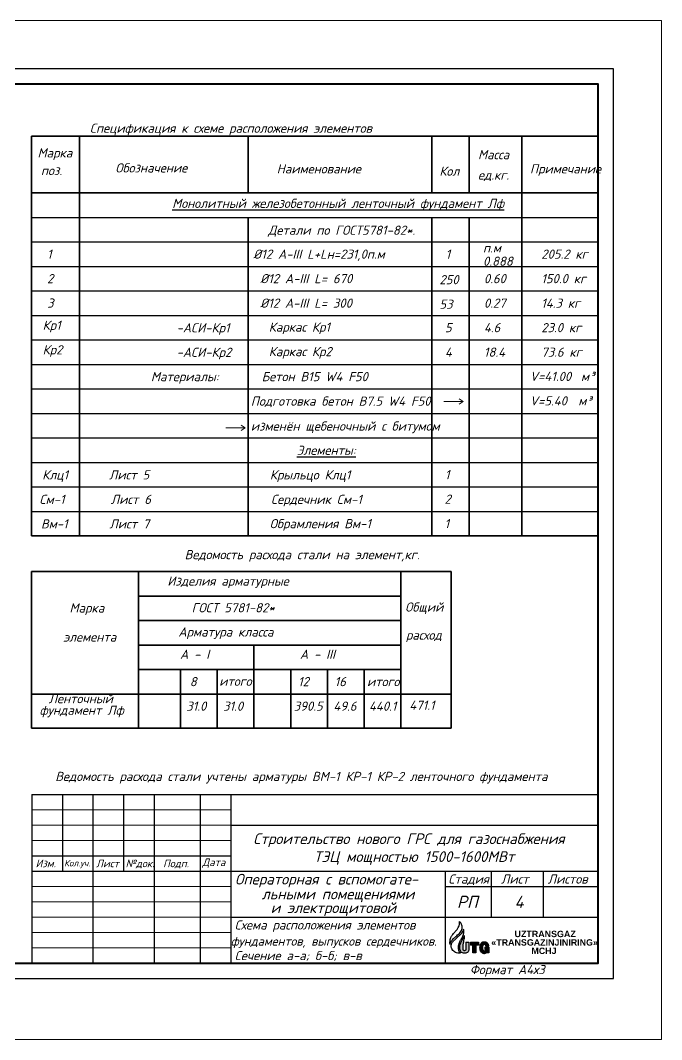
# Model space of a CAD drawing. Extents: x 108150 to 142535, y -18867 to -9422.
# Drawn here: x 135672.6 to 135882, y -16868.3 to -16535.5 of the extents above; entities that cross this region are included whole.
import ezdxf
from ezdxf.enums import TextEntityAlignment as Align

# ---------------------------------------------------------------- set-up
doc = ezdxf.new("R2010")
doc.units = 0
doc.header["$MEASUREMENT"] = 0
doc.layers.add('12321', color=7, linetype='Continuous')
doc.layers.add('PDF2_Text', color=5, linetype='Continuous')
for name, color, linetype, lineweight in [('SNOVNOY', 3, 'Continuous', 70), ('Выносные', 8, 'Continuous', 15), ('осн', 3, 'Continuous', 70), ('Текст', 2, 'Continuous', 15)]:
    doc.layers.add(name, color=color, linetype=linetype, lineweight=lineweight)
doc.styles.add('PDF Arial', font='arial.ttf')
doc.styles.add('ГОСТ -3', font='isocpeui.ttf', dxfattribs={"height": 3})
doc.styles.add('ГОСТ2.5', font='isocpeur.ttf', dxfattribs={"oblique": 15, "height": 2.5})

msp = doc.modelspace()

# ---------------------------------------------------------------- hatches: boundary and pattern name
at = {"layer": '12321', "lineweight": 25, "ltscale": 2}
h = msp.add_hatch(color=170, dxfattribs=at)
h.dxf.hatch_style = 1
edge = h.paths.add_edge_path()
edge.add_line((135819.0677, -16836.5667), (135818.1125, -16836.5667))
edge.add_line((135818.1125, -16836.5667), (135818.1125, -16838.7818))
edge.add_spline(control_points=[(135818.1125, -16838.7818), (135818.0996, -16838.8928), (135818.0794, -16839.0664), (135817.9137, -16839.2786), (135817.7011, -16839.3199), (135817.4852, -16839.3342), (135817.3294, -16839.2021), (135817.2367, -16839.0142), (135817.1981, -16838.7895), (135817.2024, -16838.4137), (135817.1851, -16837.9475), (135817.2252, -16837.432), (135817.2858, -16836.9256), (135817.4118, -16836.4451), (135817.4809, -16835.8408), (135817.6451, -16835.1804), (135817.6355, -16834.6603), (135817.6304, -16834.3834)], knot_values=[0, 0, 0, 0, 0.32175029, 0.50372886, 0.7413174, 0.93122956, 1.11213119, 1.29654799, 1.53988838, 1.77020295, 2.39711599, 2.90378622, 3.28253457, 3.88886889, 4.35336348, 5.06194669, 5.86905617, 5.86905617, 5.86905617, 5.86905617], degree=3, periodic=0)
edge.add_spline(control_points=[(135817.6304, -16834.3834), (135817.6207, -16834.4046), (135817.5177, -16834.6284), (135817.2721, -16835.1363), (135816.8672, -16835.8724), (135816.4653, -16836.6462), (135816.1182, -16837.4146), (135816.1055, -16837.9521), (135816.099, -16838.2275)], knot_values=[0, 0, 0, 0, 0.06833028, 0.72117683, 1.65163806, 2.52459263, 3.28438922, 4.0823675, 4.0823675, 4.0823675, 4.0823675], degree=3, periodic=0)
edge.add_spline(control_points=[(135816.099, -16838.2275), (135816.1027, -16838.302), (135816.117, -16838.5864), (135816.1732, -16839.0781), (135816.4393, -16839.6813), (135817.0277, -16840.0638), (135817.7016, -16840.1987), (135818.3649, -16840.0737), (135818.8554, -16839.6816), (135819.0378, -16839.1915), (135819.0596, -16838.886), (135819.0677, -16838.7731)], knot_values=[0, 0, 0, 0, 0.2184505, 0.83381126, 1.44661398, 2.07318585, 2.80467327, 3.4162574, 3.99187545, 4.55748986, 4.88904194, 4.88904194, 4.88904194, 4.88904194], degree=3, periodic=0)
edge.add_line((135819.0677, -16838.7731), (135819.0677, -16836.5667))
h = msp.add_hatch(color=170, dxfattribs=at)
h.dxf.hatch_style = 1
h.paths.add_polyline_path([(135821.3768, -16837.4906), (135822.269, -16837.4906), (135822.269, -16836.5667), (135819.5657, -16836.5667), (135819.5657, -16837.4906), (135820.4047, -16837.4906), (135820.4047, -16840.0477), (135821.3768, -16840.0477)])
h = msp.add_hatch(color=170, dxfattribs=at)
h.dxf.hatch_style = 1
edge = h.paths.add_edge_path()
edge.add_spline(control_points=[(135825.5558, -16837.7794), (135825.5518, -16837.6935), (135825.5436, -16837.5146), (135825.464, -16837.2443), (135825.3229, -16836.9938), (135825.1528, -16836.8301), (135824.9883, -16836.7138), (135824.8424, -16836.6181), (135824.6401, -16836.5621), (135824.4171, -16836.5021), (135824.1085, -16836.5039), (135823.7209, -16836.4868), (135823.2637, -16836.6508), (135822.9206, -16837.0498), (135822.7012, -16837.5077), (135822.5873, -16838.1072), (135822.5683, -16838.66), (135822.6939, -16839.1596), (135822.9015, -16839.497), (135823.1459, -16839.8775), (135823.5178, -16840.0707), (135823.8389, -16840.1614), (135824.0751, -16840.1896), (135824.3127, -16840.1729), (135824.5284, -16840.0883), (135824.7067, -16839.9715), (135824.8286, -16839.892), (135824.8783, -16839.8595)], knot_values=[0, 0, 0, 0, 0.25111067, 0.5227896, 0.81665353, 1.0828984, 1.20521301, 1.40771753, 1.58789185, 1.81639069, 2.08087123, 2.48608788, 2.94981708, 3.44112246, 3.985778, 4.42046793, 5.22027539, 5.58514014, 5.90745935, 6.37746939, 6.88525477, 7.08490717, 7.35582828, 7.57743803, 7.77434882, 8.02634128, 8.20040993, 8.20040993, 8.20040993, 8.20040993], degree=3, periodic=0)
edge.add_line((135824.8783, -16839.8595), (135824.8783, -16840.0407))
edge.add_line((135824.8783, -16840.0407), (135825.6031, -16840.0407))
edge.add_line((135825.6031, -16840.0407), (135825.6031, -16838.1942))
edge.add_line((135825.6031, -16838.1942), (135824.2983, -16838.1942))
edge.add_line((135824.2983, -16838.1942), (135824.2983, -16838.8632))
edge.add_line((135824.2983, -16838.8632), (135824.7029, -16838.8632))
edge.add_spline(control_points=[(135824.7029, -16838.8632), (135824.7073, -16838.9276), (135824.7159, -16839.0561), (135824.6097, -16839.2201), (135824.4314, -16839.3347), (135824.2137, -16839.3274), (135823.9608, -16839.3339), (135823.7201, -16839.1801), (135823.5966, -16838.8892), (135823.5474, -16838.5619), (135823.561, -16838.2051), (135823.5608, -16837.8913), (135823.6048, -16837.624), (135823.7308, -16837.4216), (135823.9649, -16837.2958), (135824.2341, -16837.2903), (135824.4782, -16837.3993), (135824.6423, -16837.5755), (135824.6456, -16837.723), (135824.6468, -16837.7794)], knot_values=[0, 0, 0, 0, 0.18476977, 0.36821541, 0.54027769, 0.78268383, 0.98616211, 1.27703997, 1.54700192, 1.88874392, 2.2406241, 2.58982635, 2.80813824, 3.0254609, 3.2613069, 3.55693344, 3.77661183, 4.03780399, 4.19947695, 4.19947695, 4.19947695, 4.19947695], degree=3, periodic=0)
edge.add_line((135824.6468, -16837.7794), (135825.5558, -16837.7794))

# ---------------------------------------------------------------- linework, layer by layer
at = {"color": 7, "lineweight": 35}
for p, q in [((135676.2183, -16573.2871, -754.4947), (135861.3475, -16573.2871, -754.4947)), ((135676.2183, -16703.8446, -754.4947), (135676.2183, -16573.2871, -754.4947)), ((135691.9805, -16703.8446, -754.4947), (135691.9805, -16573.2871, -754.4947)), ((135746.9805, -16591.8152, -754.4947), (135746.9805, -16573.2871, -754.4947)), ((135806.9805, -16591.8306, -754.4947), (135806.9805, -16573.2871, -754.4947)), ((135819.1518, -16591.8338, -754.4947), (135819.1518, -16573.2871, -754.4947)), ((135836.3475, -16703.8446, -754.4947), (135836.3475, -16573.2871, -754.4947)), ((135676.2183, -16591.797, -754.4947), (135861.3475, -16591.8446, -754.4947)), ((135746.9805, -16703.8446, -754.4947), (135746.9805, -16599.8446, -754.4947)), ((135806.9805, -16703.8446, -754.4947), (135806.9805, -16599.8446, -754.4947)), ((135819.1518, -16703.8446, -754.4947), (135819.1518, -16599.8446, -754.4947)), ((135746.9805, -16703.8446, -754.4947), (135746.9805, -16655.8446, -754.4947)), ((135806.9805, -16703.8446, -754.4947), (135806.9805, -16655.8446, -754.4947)), ((135819.1518, -16703.8446, -754.4947), (135819.1518, -16655.8446, -754.4947)), ((135676.2183, -16703.8446, -754.4947), (135861.3475, -16703.8446, -754.4947)), ((135676.2183, -16715.5073, -754.4947), (135676.2183, -16766.629, -754.4947)), ((135676.2183, -16715.5073, -754.4947), (135813.3475, -16715.5073, -754.4947)), ((135711.2183, -16715.5073, -754.4947), (135711.2183, -16766.629, -754.4947)), ((135796.9035, -16715.5073, -754.4947), (135796.9035, -16766.629, -754.4947)), ((135813.3475, -16715.5073, -754.4947), (135813.3475, -16766.629, -754.4947)), ((135711.2183, -16723.5073, -754.4947), (135796.9035, -16723.5073, -754.4947)), ((135711.2183, -16731.5073, -754.4947), (135796.9035, -16731.5073, -754.4947)), ((135711.2183, -16739.5073, -754.4947), (135796.9035, -16739.5073, -754.4947)), ((135748.9035, -16739.5073, -754.4947), (135748.9035, -16747.5073, -754.4947)), ((135711.2183, -16747.5073, -754.4947), (135796.9035, -16747.5073, -754.4947)), ((135724.9035, -16747.5073, -754.4947), (135724.9035, -16766.629, -754.4947)), ((135736.9035, -16747.5073, -754.4947), (135736.9035, -16766.629, -754.4947)), ((135748.9035, -16747.5073, -754.4947), (135748.9035, -16766.629, -754.4947)), ((135760.9035, -16747.5073, -754.4947), (135760.9035, -16766.629, -754.4947)), ((135772.9035, -16747.5073, -754.4947), (135772.9035, -16766.629, -754.4947)), ((135784.9035, -16747.5073, -754.4947), (135784.9035, -16766.629, -754.4947)), ((135676.2183, -16755.5073, -754.4947), (135813.3475, -16755.5073, -754.4947)), ((135676.2183, -16766.629, -754.4947), (135813.3475, -16766.629, -754.4947))]:
    msp.add_line(p, q, dxfattribs=at)
at = {"color": 7}
for p, q in [((135861.3475, -16687.8446, -754.4947), (135861.3475, -16573.2871, -754.4947)), ((135676.2183, -16599.8446, -754.4947), (135861.3475, -16599.8446, -754.4947)), ((135676.2183, -16607.8446, -754.4947), (135861.3475, -16607.8446, -754.4947)), ((135676.2183, -16615.8446, -754.4947), (135861.3475, -16615.8446, -754.4947)), ((135676.2183, -16623.8446, -754.4947), (135861.3475, -16623.8446, -754.4947)), ((135676.2183, -16631.8446, -754.4947), (135861.3475, -16631.8446, -754.4947)), ((135676.2183, -16639.8446, -754.4947), (135861.3475, -16639.8446, -754.4947)), ((135676.2183, -16647.8446, -754.4947), (135861.3475, -16647.8446, -754.4947)), ((135676.2183, -16655.8446, -754.4947), (135861.3475, -16655.8446, -754.4947)), ((135676.2183, -16663.8446, -754.4947), (135861.3475, -16663.8446, -754.4947)), ((135676.2183, -16671.8446, -754.4947), (135861.3475, -16671.8446, -754.4947)), ((135676.2183, -16679.8446, -754.4947), (135861.3475, -16679.8446, -754.4947)), ((135676.2183, -16687.8446, -754.4947), (135861.3475, -16687.8446, -754.4947)), ((135676.2183, -16695.8446, -754.4947), (135861.3475, -16695.8446, -754.4947))]:
    msp.add_line(p, q, dxfattribs=at)
at = {"color": 1, "linetype": 'Continuous', "lineweight": 0}
for p, q in [((135810.9191, -16659.9908), (135817.2594, -16659.9908)), ((135817.2594, -16659.9908), (135815.8792, -16659.1148)), ((135817.2594, -16659.9908), (135815.8792, -16660.8669)), ((135739.7305, -16668.5876), (135746.0707, -16668.5876)), ((135746.0707, -16668.5876), (135744.6905, -16667.7116)), ((135746.0707, -16668.5876), (135744.6905, -16669.4637))]:
    msp.add_line(p, q, dxfattribs=at)
at = {"color": 7, "lineweight": 30, "ltscale": 100}
for p, q in [((135676.3475, -16788.334, -754.4947), (135861.3475, -16788.334, -754.4947)), ((135676.3475, -16788.334, -754.4947), (135676.3475, -16843.334, -754.4947)), ((135686.3475, -16788.334, -754.4947), (135686.3475, -16813.334, -754.4947)), ((135696.3475, -16788.334, -754.4947), (135696.3475, -16843.334, -754.4947)), ((135706.3475, -16788.334, -754.4947), (135706.3475, -16813.334, -754.4947)), ((135716.3475, -16788.334, -754.4947), (135716.3475, -16843.334, -754.4947)), ((135731.3475, -16788.334, -754.4947), (135731.3475, -16843.334, -754.4947)), ((135741.3475, -16788.334, -754.4947), (135741.3475, -16843.334, -754.4947)), ((135741.3475, -16798.334, -754.4947), (135861.3475, -16798.334, -754.4947)), ((135676.3475, -16808.334, -754.4947), (135741.3475, -16808.334, -754.4947)), ((135676.3475, -16813.334, -754.4947), (135741.3475, -16813.334, -754.4947)), ((135741.3475, -16813.334, -754.4947), (135861.3475, -16813.334, -754.4947)), ((135811.3475, -16813.334, -754.4947), (135811.3475, -16843.334, -754.4947)), ((135826.3475, -16813.334, -754.4947), (135826.3475, -16828.334, -754.4947)), ((135843.3475, -16813.334, -754.4947), (135843.3475, -16828.334, -754.4947)), ((135811.3475, -16818.334, -754.4947), (135861.3475, -16818.334, -754.4947)), ((135741.3475, -16828.334, -754.4947), (135861.3475, -16828.334, -754.4947))]:
    msp.add_line(p, q, dxfattribs=at)
at = {"color": 1, "linetype": 'Continuous', "lineweight": 0}
msp.add_lwpolyline([(135221.1868, -16535.5269), (135882.013, -16535.5269), (135882.013, -16868.3403), (135221.1868, -16868.3403)], close=True, dxfattribs=at)
at = {"color": 0, "lineweight": -3, "elevation": -754.4947}
msp.add_lwpolyline([(135236.3475, -16848.334), (135866.3475, -16848.334), (135866.3475, -16551.334), (135236.3475, -16551.334)], close=True, dxfattribs=at)
at = {"color": 7, "lineweight": 40, "elevation": -754.4947}
msp.add_lwpolyline([(135256.3475, -16843.334), (135861.3475, -16843.334), (135861.3475, -16556.334), (135256.3475, -16556.334)], close=True, dxfattribs=at)
at = {"layer": '12321', "color": 170, "lineweight": 25, "ltscale": 2}
for p, q in [((135818.1125, -16836.5667, -754.4947), (135819.0677, -16836.5667, -754.4947)), ((135818.1125, -16836.5667, -754.4947), (135818.1125, -16838.7818, -754.4947)), ((135819.0677, -16836.5667, -754.4947), (135819.0677, -16838.7731, -754.4947)), ((135819.5657, -16836.5667, -754.4947), (135822.269, -16836.5667, -754.4947)), ((135819.5657, -16836.5667, -754.4947), (135819.5657, -16837.4906, -754.4947)), ((135822.269, -16836.5667, -754.4947), (135822.269, -16837.4906, -754.4947)), ((135820.4047, -16837.4906, -754.4947), (135819.5657, -16837.4906, -754.4947)), ((135820.4047, -16840.0477, -754.4947), (135820.4047, -16837.4906, -754.4947)), ((135821.3768, -16840.0477, -754.4947), (135820.4047, -16840.0477, -754.4947)), ((135822.269, -16837.4906, -754.4947), (135821.3768, -16837.4906, -754.4947)), ((135821.3768, -16837.4906, -754.4947), (135821.3768, -16840.0477, -754.4947)), ((135824.2983, -16838.1942, -754.4947), (135825.6031, -16838.1942, -754.4947)), ((135824.2983, -16838.1942, -754.4947), (135824.2983, -16838.8632, -754.4947)), ((135824.2983, -16838.8632, -754.4947), (135824.7029, -16838.8632, -754.4947)), ((135825.5558, -16837.7794, -754.4947), (135824.6468, -16837.7794, -754.4947)), ((135824.8783, -16840.0407, -754.4947), (135824.8783, -16839.8595, -754.4947)), ((135825.6031, -16840.0407, -754.4947), (135824.8783, -16840.0407, -754.4947)), ((135825.6031, -16838.1942, -754.4947), (135825.6031, -16840.0407, -754.4947))]:
    msp.add_line(p, q, dxfattribs=at)
at = {"layer": '12321', "color": 150, "lineweight": 25, "ltscale": 2}
for points in [[(135812.9472, -16837.2282, -754.4947), (135812.8814, -16836.4745, -754.4947), (135813.003, -16835.6167, -754.4947), (135813.1517, -16834.9885, -754.4947), (135813.6248, -16834.2455, -754.4947), (135814.4633, -16833.2099, -754.4947), (135815.0311, -16832.5539, -754.4947), (135815.3825, -16832.1148, -754.4947), (135815.619, -16831.7636, -754.4947), (135815.9135, -16831.1127, -754.4947), (135815.9937, -16830.8002, -754.4947), (135816.0522, -16830.3484, -754.4947), (135816.0571, -16830.0056, -754.4947), (135816.0433, -16829.822, -754.4947)], [(135812.9472, -16837.2282, -754.4947), (135813.1165, -16836.5979, -754.4947), (135813.4339, -16836.0987, -754.4947), (135813.9756, -16835.4727, -754.4947), (135814.8173, -16834.6584, -754.4947), (135815.3791, -16834.1578, -754.4947), (135815.9747, -16833.6369, -754.4947), (135816.4954, -16833.0332, -754.4947), (135816.767, -16832.4451, -754.4947), (135816.8836, -16832.0595, -754.4947), (135816.906, -16831.2823, -754.4947), (135816.7196, -16830.7212, -754.4947), (135816.4398, -16830.2512, -754.4947), (135816.1794, -16829.9814, -754.4947), (135816.0433, -16829.822, -754.4947)]]:
    msp.add_spline(points, degree=3, dxfattribs=at)
at = {"layer": '12321', "color": 82, "lineweight": 25, "ltscale": 2, "true_color": 0x41c20a}
for points in [[(135816.3352, -16840.1394, -754.4947), (135815.4767, -16840.1426, -754.4947), (135814.7177, -16839.9012, -754.4947), (135814.1166, -16839.4906, -754.4947), (135813.6372, -16838.8846, -754.4947), (135813.5396, -16838.7026, -754.4947), (135813.3363, -16838.1054, -754.4947), (135813.3114, -16837.504, -754.4947), (135813.4384, -16837.0386, -754.4947), (135813.932, -16836.2593, -754.4947), (135814.6644, -16835.5437, -754.4947), (135815.617, -16834.6626, -754.4947), (135816.4337, -16833.9594, -754.4947), (135816.7763, -16833.5632, -754.4947), (135817.1714, -16832.9475, -754.4947), (135817.2818, -16832.6263, -754.4947), (135817.3454, -16832.3281, -754.4947)], [(135816.3352, -16840.1394, -754.4947), (135815.854, -16839.333, -754.4947), (135815.7048, -16838.703, -754.4947), (135815.7386, -16837.7339, -754.4947), (135815.901, -16836.9819, -754.4947), (135816.1185, -16836.3653, -754.4947), (135816.6601, -16835.4087, -754.4947), (135816.9522, -16834.8599, -754.4947), (135817.2691, -16834.1884, -754.4947), (135817.3703, -16833.8046, -754.4947), (135817.4307, -16833.335, -754.4947), (135817.4546, -16832.93, -754.4947), (135817.4271, -16832.6037, -754.4947), (135817.3454, -16832.3281, -754.4947)]]:
    msp.add_spline(points, degree=3, dxfattribs=at)
at = {"layer": '12321', "color": 170, "lineweight": 25, "ltscale": 2}
for points in [[(135816.099, -16838.2275, -754.4947), (135816.1736, -16837.4132, -754.4947), (135816.4541, -16836.687, -754.4947), (135816.8616, -16835.8907, -754.4947), (135817.309, -16835.0488, -754.4947), (135817.6011, -16834.447, -754.4947), (135817.6304, -16834.3834, -754.4947)], [(135818.1125, -16838.7818, -754.4947), (135818.0361, -16839.1026, -754.4947), (135817.9163, -16839.2454, -754.4947), (135817.6837, -16839.3173, -754.4947), (135817.4893, -16839.309, -754.4947), (135817.3419, -16839.1966, -754.4947), (135817.2531, -16839.0298, -754.4947), (135817.2052, -16838.7851, -754.4947), (135817.1998, -16838.5491, -754.4947), (135817.1972, -16837.9068, -754.4947), (135817.2327, -16837.3888, -754.4947), (135817.2833, -16837.004, -754.4947), (135817.4076, -16836.3953, -754.4947), (135817.4795, -16835.9248, -754.4947), (135817.6073, -16835.2101, -754.4947), (135817.6304, -16834.3834, -754.4947)], [(135825.5558, -16837.7794, -754.4947), (135825.534, -16837.523, -754.4947), (135825.4567, -16837.2556, -754.4947), (135825.3059, -16836.9949, -754.4947), (135825.1116, -16836.8034, -754.4947), (135825.0101, -16836.7299, -754.4947), (135824.8315, -16836.6244, -754.4947), (135824.6561, -16836.5667, -754.4947), (135824.4277, -16836.5149, -754.4947), (135824.157, -16836.5018, -754.4947), (135823.742, -16836.5133, -754.4947), (135823.2971, -16836.6803, -754.4947), (135822.9514, -16837.0462, -754.4947), (135822.7106, -16837.5497, -754.4947), (135822.6187, -16837.9855, -754.4947), (135822.6161, -16838.805, -754.4947), (135822.7159, -16839.1653, -754.4947), (135822.8761, -16839.4541, -754.4947), (135823.1677, -16839.8374, -754.4947), (135823.6196, -16840.0953, -754.4947), (135823.8166, -16840.1504, -754.4947), (135824.0925, -16840.1819, -754.4947), (135824.3185, -16840.1603, -754.4947), (135824.5076, -16840.0899, -754.4947), (135824.729, -16839.957, -754.4947), (135824.8783, -16839.8595, -754.4947)], [(135819.0677, -16838.7731, -754.4947), (135819.0313, -16839.1109, -754.4947), (135818.8129, -16839.6477, -754.4947), (135818.3566, -16840.0214, -754.4947), (135817.744, -16840.1537, -754.4947), (135817.009, -16840.0071, -754.4947), (135816.4843, -16839.6371, -754.4947), (135816.2055, -16839.0745, -754.4947), (135816.1114, -16838.451, -754.4947), (135816.099, -16838.2275, -754.4947)], [(135824.6468, -16837.7794, -754.4947), (135824.6278, -16837.6148, -754.4947), (135824.4592, -16837.4069, -754.4947), (135824.2538, -16837.3148, -754.4947), (135823.951, -16837.3227, -754.4947), (135823.7404, -16837.4411, -754.4947), (135823.6192, -16837.628, -754.4947), (135823.5729, -16837.8468, -754.4947), (135823.5587, -16838.2043, -754.4947), (135823.5587, -16838.5649, -754.4947), (135823.6166, -16838.9102, -754.4947), (135823.7404, -16839.1576, -754.4947), (135823.9932, -16839.3155, -754.4947), (135824.2012, -16839.3296, -754.4947), (135824.4485, -16839.3067, -754.4947), (135824.5979, -16839.213, -754.4947), (135824.6955, -16839.0524, -754.4947), (135824.7029, -16838.8632, -754.4947)]]:
    msp.add_spline(points, degree=3, dxfattribs=at)
at = {"layer": 'Выносные', "color": 7}
for p, q in [((135676.3475, -16793.334, -754.4947), (135741.3475, -16793.334, -754.4947)), ((135676.3475, -16798.334, -754.4947), (135741.3475, -16798.334, -754.4947)), ((135676.3475, -16803.334, -754.4947), (135741.3475, -16803.334, -754.4947)), ((135676.3475, -16818.334, -754.4947), (135741.3475, -16818.334, -754.4947)), ((135676.3475, -16823.334, -754.4947), (135741.3475, -16823.334, -754.4947)), ((135676.3475, -16828.334, -754.4947), (135741.3475, -16828.334, -754.4947)), ((135676.3475, -16833.334, -754.4947), (135741.3475, -16833.334, -754.4947)), ((135676.3475, -16838.334, -754.4947), (135741.3475, -16838.334, -754.4947))]:
    msp.add_line(p, q, dxfattribs=at)

# ---------------------------------------------------------------- texts
at = {"color": 7, "lineweight": 25, "style": 'ГОСТ -3'}
for s, p in [('Спецификация к схеме расположения элементов', (135695.3214, -16572.2317, -754.4947)), ('V=41.00 ', (135838.9795, -16653.2644, -754.4947)), ('³', (135858.646, -16653.2644, -754.4947)), ('м', (135855.6833, -16653.2644, -754.4947)), ('V=5.40', (135838.9795, -16661.2644, -754.4947)), ('м', (135854.7833, -16661.2644, -754.4947)), ('³', (135857.746, -16661.2644, -754.4947))]:
    msp.add_text(s, height=3, dxfattribs=at).set_placement(p)
at = {"color": 7, "style": 'ГОСТ -3'}
for s, height, p in [('Марка', 3, (135678.2383, -16580.2939, -754.4947)), ('Масса', 3, (135822.0629, -16580.8618, -754.4947)), ('поз.', 3, (135679.342, -16586.0527, -754.4947)), ('Обозначение', 3, (135703.6613, -16585.1999, -754.4947)), ('Наименование', 3, (135756.3281, -16585.4995, -754.4947)), ('Кол', 3, (135809.4482, -16586.2586, -754.4947)), ('Примечание', 3, (135839.0198, -16585.4995, -754.4947)), ('ед.кг.', 3, (135822.0629, -16587.5285, -754.4947)), ('%%UМонолитный железобетонный ленточный фундамент Лф', 3, (135722.218, -16596.7699, -754.4947)), ('Детали по ГОСТ5781-82*.', 3, (135753.5252, -16605.5404, -754.4947)), ('1', 3, (135681.3558, -16613.3475, -754.4947)), ('%%C12 А-III L+Lн=231,0п.м', 3, (135748.6793, -16613.3517, -754.4947)), ('1', 3, (135811.4927, -16613.3554, -754.4947)), ('п.м', 3, (135823.6909, -16611.3143, -754.4947)), ('205.2 кг', 3, (135842.7136, -16613.3573, -754.4947)), ('0.888', 3, (135823.6909, -16615.661, -754.4947)), ('2', 3, (135681.3558, -16621.3475, -754.4947)), ('%%C12 А-III L= 670', 3, (135750.9543, -16621.3517, -754.4947)), ('250', 3, (135809.4561, -16621.6993, -754.4947)), ('0.60', 3, (135823.979, -16621.3561, -754.4947)), ('150.0 кг', 3, (135842.7136, -16621.3573, -754.4947)), ('3', 3, (135681.3558, -16629.3475, -754.4947)), ('%%C12 А-III L= 300', 3, (135750.9543, -16629.3517, -754.4947)), ('53', 3, (135809.4561, -16629.6993, -754.4947)), ('0.27', 3, (135823.979, -16629.3561, -754.4947)), ('14.3 кг', 3, (135842.7136, -16629.3573, -754.4947)), ('Кр1', 3, (135679.8957, -16636.5896, -754.4947)), ('-АСИ-Кр1', 3, (135723.6354, -16637.407, -754.4947)), ('Каркас Кр1', 3, (135753.7384, -16637.1721, -754.4947)), ('5', 3, (135811.2669, -16637.3554, -754.4947)), ('4.6', 3, (135823.979, -16637.3561, -754.4947)), ('23.0 кг', 3, (135842.7136, -16637.3573, -754.4947)), ('Кр2', 3, (135679.8957, -16644.5896, -754.4947)), ('-АСИ-Кр2', 3, (135723.6354, -16645.407, -754.4947)), ('Каркас Кр2', 3, (135753.7384, -16645.1721, -754.4947)), ('4', 3, (135811.2669, -16645.3554, -754.4947)), ('18.4', 3, (135823.979, -16645.3561, -754.4947)), ('73.6 кг', 3, (135842.7136, -16645.3573, -754.4947)), ('Материалы:', 3, (135715.2539, -16653.3495, -754.4947)), ('Бетон В15 W4 F50', 3, (135751.4218, -16653.3517, -754.4947)), ('Подготовка бетон В7.5 W4 F50', 3, (135747.8815, -16661.3515, -754.4947)), ('изменён щебеночный с битумом', 3, (135747.8815, -16669.5017, -754.4947)), ('%%UЭлементы:', 3, (135762.8829, -16677.3939, -754.4947)), ('Клц1', 3, (135679.7617, -16685.4334, -754.4947)), ('Крыльцо Клц1', 3, (135754.098, -16685.4334, -754.4947)), ('1', 3, (135811.2669, -16685.3554, -754.4947)), ('См-1', 3, (135678.8607, -16693.4334, -754.4947)), ('Лист 6', 3, (135702.1645, -16693.4334, -754.4947)), ('Сердечник См-1', 3, (135754.4755, -16693.4334, -754.4947)), ('2', 3, (135811.1377, -16693.3554, -754.4947)), ('1', 3, (135811.1377, -16701.3554, -754.4947)), ('Схема расположения элементов', 3, (135742.6279, -16832.3957, -754.4947)), ('фундаментов, выпусков сердечников.', 2.9, (135741.3475, -16837.6581, -754.4947)), ('Сечение а-а; б-б; в-в ', 3, (135742.6279, -16842.3957, -754.4947))]:
    msp.add_text(s, height=height, dxfattribs=at).set_placement(p)
at = {"color": 7, "lineweight": 30, "style": 'ГОСТ -3'}
for s, p in [('Лист 5', (135701.5774, -16685.4334, -754.4947)), ('Лист 7', (135701.7066, -16701.4334, -754.4947)), ('Обрамления Вм-1', (135754.0601, -16701.3555, -754.4947))]:
    msp.add_text(s, height=3, dxfattribs=at).set_placement(p)
at = {"color": 7, "lineweight": -3, "style": 'ГОСТ -3'}
msp.add_text('Вм-1', height=3, dxfattribs=at).set_placement((135679.3742, -16701.4334, -754.4947))
at = {"color": 7, "lineweight": 25, "style": 'ГОСТ -3'}
for s, p in [('Ведомость расхода стали на элемент,кг.', (135764.6189, -16709.9722, -754.4947)), ('Изделия арматурные ', (135741.4005, -16718.6007, -754.4947)), ('Марка ', (135695.2893, -16727.3851, -754.4947)), (' элемента ', (135695.2893, -16736.8762, -754.4947)), ('Ленточный', (135692.3558, -16757.0036, -754.4947)), ('фундамент Лф', (135692.6462, -16760.7734, -754.4947))]:
    msp.add_text(s, height=3, dxfattribs=at).set_placement(p, align=Align.MIDDLE_CENTER)
at = {"color": 7, "linetype": 'Continuous', "lineweight": 25, "style": 'ГОСТ -3'}
for s, p in [(' ГОСТ 5781-82*', (135741.1392, -16727.3262, -754.4947)), ('Общий', (135804.5148, -16727.0893, -754.4947)), ('Арматура класса', (135739.7277, -16735.223, -754.4947)), ('расход', (135804.3539, -16736.2527, -754.4947)), ('А - I', (135729.52, -16742.5155, -754.4947)), ('А - III', (135769.6362, -16742.5155, -754.4947)), ('Ведомость расхода стали учтены арматуры ВМ-1 КР-1 КР-2 ленточного фундамента', (135764.3863, -16782.3998, -754.4947))]:
    msp.add_text(s, height=3, dxfattribs=at).set_placement(p, align=Align.MIDDLE_CENTER)
for s, p in [('8', (135729.0757, -16751.4431, -754.4947)), ('12', (135765.0757, -16751.4431, -754.4947)), ('16', (135777.0757, -16751.4431, -754.4947)), ('итого', (135742.8407, -16751.3234, -754.4947)), ('итого', (135791.1038, -16751.4431, -754.4947))]:
    msp.add_text(s, height=3, dxfattribs=at).set_placement(p, align=Align.MIDDLE)
at = {"color": 7, "lineweight": 25, "style": 'ГОСТ -3'}
for s, p in [('31.0', (135730.0799, -16759.4431, -754.4947)), ('31.0', (135742.0799, -16759.4431, -754.4947)), ('390.5', (135766.6022, -16759.4431, -754.4947)), ('49.6', (135778.6022, -16759.4431, -754.4947)), ('440.1', (135790.9361, -16759.4431, -754.4947)), ('471.1', (135803.74, -16759.1642, -754.4947))]:
    msp.add_text(s, height=3, dxfattribs=at).set_placement(p, align=Align.MIDDLE)
at = {"layer": 'PDF2_Text', "lineweight": 25, "char_height": 2.07708, "attachment_point": 7, "style": 'PDF Arial'}
for s, insert in [('{\\fArial|b1|i0|c204|p34;UZTRANSGAZ}', (135833.996, -16834.9105, -754.4947)), ('{\\fArial|b1|i0|c204|p34;«TRANSGAZINJINIRING»}', (135826.3977, -16837.6662, -754.4947)), ('{\\fArial|b1|i0|c204|p34;MCHJ}', (135839.4953, -16840.4219, -754.4947))]:
    msp.add_mtext(s, dxfattribs=dict(at, insert=insert))
at = {"layer": 'SNOVNOY', "color": 3, "insert": (135748.5816, -16800.994, -754.4947), "char_height": 3.5, "width": 108.046652, "attachment_point": 1}
msp.add_mtext('\\pi0.10079;{\\fISOCPEUR|b0|i1|c204|p34;Строительство нового ГРС для газоснабжения \\P\\pi19.88905;ТЭЦ мощностью 1500-1600МВт}', dxfattribs=at)
at = {"layer": 'осн', "color": 2, "attachment_point": 1}
for s, insert, char_height, width in [('{\\fISOCPEUR|b0|i1|c204|p34;\\H1.167x;\\W1;Изм.}', (135677.6125, -16809.5595, -754.4947), 2.1384, 8.867642), ('{\\fISOCPEUR|b0|i1|c204|p34;\\H1.167x;\\W1;Кол.уч.}', (135686.8969, -16809.6486, -754.4947), 1.828332, 10.067026), ('{\\fISOCPEUR|b0|i1|c204|p34;\\H1.167x;\\W1;Лист}', (135697.3447, -16809.5595, -754.4947), 2.1384, 8.967948), ('{\\fISOCPEUR|b0|i1|c204|p34;\\H1.167x;\\W1;№док.}', (135706.9925, -16809.5595, -754.4947), 2.1384, 10.82739), ('{\\fISOCPEUR|b0|i1|c204|p34;\\H1.167x;\\W1;Подп.}', (135719.2339, -16809.5595, -754.4947), 2.1384, 12.497236), ('{\\fISOCPEUR|b0|i1|c204|p34;\\H1.167x;\\W1;Дата}', (135732.0499, -16809.1902, -754.4947), 2.1384, 12.787965), ('{\\fISOCPEUR|b0|i1|c204|p34;\\W1;Стадия}', (135812.3593, -16814.4084, -754.4947), 3, 14.081712), ('{\\fISOCPEUR|b0|i1|c204|p34;\\W1;Лист}', (135829.5834, -16814.4084, -754.4947), 3, 14.081712), ('{\\fISOCPEUR|b0|i1|c204|p34;\\W1;Листов}', (135844.8259, -16814.4084, -754.4947), 3, 14.081712)]:
    msp.add_mtext(s, dxfattribs=dict(at, insert=insert, char_height=char_height, width=width))
at = {"layer": 'Текст', "color": 2, "attachment_point": 1, "style": 'ГОСТ2.5'}
for s, insert, char_height, width in [('Операторная с вспомогате-', (135742.7166, -16814.2008, -754.4947), 3.5, 68.50384), ('льными помещениями ', (135751.3913, -16819.0285, -754.4947), 3.5, 68.875124), ('и электрощитовой', (135754.3575, -16823.5111, -754.4947), 3.5, 68.800878), ('РП', (135815.1686, -16821.3606, -754.4947), 4, 8.161037), ('4', (135833.9878, -16821.3606, -754.4947), 4, 8.161037)]:
    msp.add_mtext(s, dxfattribs=dict(at, insert=insert, char_height=char_height, width=width))
at = {"layer": 'Текст', "color": 7, "insert": (135819.3665, -16843.9728, -754.4947), "char_height": 3, "width": 33.544274, "attachment_point": 1, "style": 'ГОСТ2.5'}
msp.add_mtext('Формат А4х3', dxfattribs=at)

doc.saveas('drawing.dxf')
